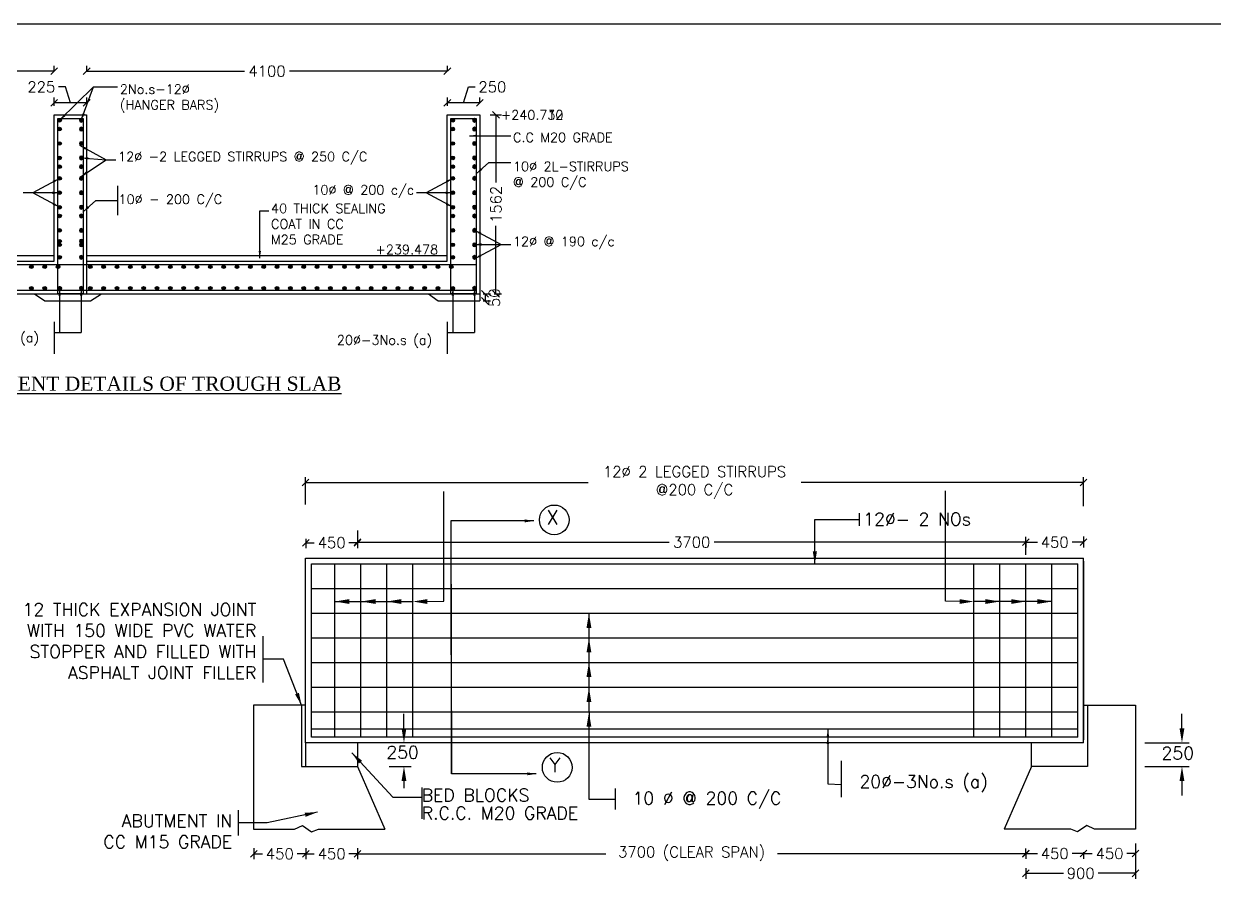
# Model space of a CAD drawing. Header units: inches. Extents: x 103704 to 195057, y -107980 to 89240.
# Drawn here: x 169005 to 185507, y -96407 to -84488 of the extents above; entities that cross this region are included whole.
import ezdxf
from ezdxf.enums import TextEntityAlignment as Align

# ---------------------------------------------------------------- set-up
doc = ezdxf.new("R2010")
doc.units = ezdxf.units.IN
doc.header["$LTSCALE"] = 100
doc.header["$MEASUREMENT"] = 0
doc.header["$PDMODE"] = 3
for name, color, linetype in [('Dim', 7, 'Continuous'), ('ren', 7, 'Continuous'), ('Text', 7, 'Continuous')]:
    doc.layers.add(name, color=color, linetype=linetype)
doc.styles.add('ARIAL', font='times.ttf')
doc.styles.add('ROMANS', font='romans')
doc.dimstyles.new('ISO-25', dxfattribs={"dimscale": 50, "dimtxt": 2.5, "dimasz": 2.5, "dimexe": 1.25, "dimexo": 0.625, "dimtad": 1, "dimtxsty": 'ROMANS', "dimcen": 2.5, "dimadec": 0, "dimazin": 0, "dimtfac": 1, "dimtmove": 0, "dimatfit": 3, "dimfxl": 1, "dimarcsym": 0})
doc.dimstyles.new('Raj-50', dxfattribs={"dimscale": 50, "dimtxt": 2, "dimasz": 1.25, "dimexe": 1, "dimexo": 0.625, "dimtad": 0, "dimtxsty": 'ROMANS', "dimblk": 'OBLIQUE', "dimcen": 1.25, "dimclrd": 256, "dimclre": 256, "dimclrt": 256, "dimadec": 0, "dimazin": 0, "dimtfac": 1, "dimtmove": 1, "dimatfit": 3, "dimfxl": 1, "dimlwd": -1, "dimlwe": -1, "dimarcsym": 0})
doc.dimstyles.new('Raj-75', dxfattribs={"dimscale": 75, "dimtxt": 2, "dimasz": 1.25, "dimexe": 1, "dimexo": 0.625, "dimtad": 0, "dimtxsty": 'ROMANS', "dimblk": 'OBLIQUE', "dimcen": 1.25, "dimclrd": 256, "dimclre": 256, "dimclrt": 256, "dimadec": 0, "dimazin": 0, "dimtfac": 1, "dimtmove": 1, "dimatfit": 3, "dimfxl": 1, "dimlwd": -1, "dimlwe": -1, "dimarcsym": 0})

# ---------------------------------------------------------------- blocks, each defined once
blk = doc.blocks.new('_Oblique')
at = {"color": 0, "linetype": 'ByBlock', "lineweight": -2}
blk.add_line((-0.5, -0.5), (0.5, 0.5), dxfattribs=at)
blk = doc.blocks.new('*D193')
at = {"layer": 'Defpoints', "color": 0, "transparency": 16777216}
for p in [(169426, -85583), (169876, -85627), (169426, -85673)]:
    blk.add_point(p, dxfattribs=at)
at = {"layer": 'Dim', "transparency": 16777216}
for p, q in [((169581, -85363), (169487, -85363)), ((169651, -85583), (169581, -85363)), ((169426, -85626), (169426, -85508)), ((169876, -85583), (169426, -85583)), ((169876, -85580), (169876, -85508))]:
    blk.add_line(p, q, dxfattribs=at)
at = {"layer": 'Dim', "transparency": 16777216, "xscale": 93.75, "yscale": 93.75, "zscale": 93.75, "rotation": 180}
blk.add_blockref('_Oblique', (169426, -85583), dxfattribs=at)
at = {"layer": 'Dim', "transparency": 16777216, "xscale": 93.75, "yscale": 93.75, "zscale": 93.75}
blk.add_blockref('_Oblique', (169876, -85583), dxfattribs=at)
at = {"layer": 'Dim', "transparency": 16777216, "insert": (169247, -85363), "char_height": 150, "attachment_point": 5, "style": 'ROMANS'}
blk.add_mtext('225', dxfattribs=at)
blk = doc.blocks.new('A$C499103CF')
at = {"ltscale": 5}
h = blk.add_hatch(color=256, dxfattribs=at)
edge = h.paths.add_edge_path()
edge.add_arc((0, 0), 25, 0, 360)
blk.add_circle((0, 0), 25, dxfattribs=at)
blk = doc.blocks.new('*D196')
at = {"layer": 'Defpoints', "color": 0, "transparency": 16777216}
for p in [(169426, -85145), (164426, -85190), (169426, -85190)]:
    blk.add_point(p, dxfattribs=at)
at = {"layer": 'Dim', "transparency": 16777216}
for p, q in [((164426, -85143), (164426, -85070)), ((164426, -85145), (166614, -85145)), ((169426, -85145), (167237, -85145)), ((169426, -85143), (169426, -85070))]:
    blk.add_line(p, q, dxfattribs=at)
at = {"layer": 'Dim', "transparency": 16777216, "xscale": 93.75, "yscale": 93.75, "zscale": 93.75, "rotation": 180}
blk.add_blockref('_Oblique', (164426, -85145), dxfattribs=at)
at = {"layer": 'Dim', "transparency": 16777216, "xscale": 93.75, "yscale": 93.75, "zscale": 93.75}
blk.add_blockref('_Oblique', (169426, -85145), dxfattribs=at)
at = {"layer": 'Dim', "transparency": 16777216, "insert": (166926, -85145), "char_height": 150, "attachment_point": 5, "style": 'ROMANS'}
blk.add_mtext('4100', dxfattribs=at)
blk = doc.blocks.new('*D197')
at = {"layer": 'Defpoints', "color": 0, "transparency": 16777216}
for p in [(174876, -85583), (175326, -85627), (174876, -85673)]:
    blk.add_point(p, dxfattribs=at)
at = {"layer": 'Dim', "transparency": 16777216}
for p, q in [((175101, -85583), (175167, -85363)), ((175167, -85363), (175260, -85363)), ((174876, -85626), (174876, -85508)), ((175326, -85583), (174876, -85583)), ((175326, -85580), (175326, -85508))]:
    blk.add_line(p, q, dxfattribs=at)
at = {"layer": 'Dim', "transparency": 16777216, "xscale": 93.75, "yscale": 93.75, "zscale": 93.75, "rotation": 180}
blk.add_blockref('_Oblique', (174876, -85583), dxfattribs=at)
at = {"layer": 'Dim', "transparency": 16777216, "xscale": 93.75, "yscale": 93.75, "zscale": 93.75}
blk.add_blockref('_Oblique', (175326, -85583), dxfattribs=at)
at = {"layer": 'Dim', "transparency": 16777216, "insert": (175500, -85363), "char_height": 150, "attachment_point": 5, "style": 'ROMANS'}
blk.add_mtext('250', dxfattribs=at)
blk = doc.blocks.new('*D189')
at = {"layer": 'Defpoints', "color": 0, "transparency": 16777216}
for p in [(174876, -85145), (169876, -85190), (174876, -85190)]:
    blk.add_point(p, dxfattribs=at)
at = {"layer": 'Dim', "transparency": 16777216}
for p, q in [((169876, -85143), (169876, -85070)), ((169876, -85145), (172064, -85145)), ((174876, -85145), (172687, -85145)), ((174876, -85143), (174876, -85070))]:
    blk.add_line(p, q, dxfattribs=at)
at = {"layer": 'Dim', "transparency": 16777216, "xscale": 93.75, "yscale": 93.75, "zscale": 93.75, "rotation": 180}
blk.add_blockref('_Oblique', (169876, -85145), dxfattribs=at)
at = {"layer": 'Dim', "transparency": 16777216, "xscale": 93.75, "yscale": 93.75, "zscale": 93.75}
blk.add_blockref('_Oblique', (174876, -85145), dxfattribs=at)
at = {"layer": 'Dim', "transparency": 16777216, "insert": (172376, -85145), "char_height": 150, "attachment_point": 5, "style": 'ROMANS'}
blk.add_mtext('4100', dxfattribs=at)
blk = doc.blocks.new('*D190')
at = {"layer": 'Defpoints', "color": 0, "transparency": 16777216}
for p in [(175326, -88232), (175326, -88332), (175398, -88332)]:
    blk.add_point(p, dxfattribs=at)
at = {"layer": 'Dim', "transparency": 16777216}
for p, q in [((175372, -88232), (175473, -88232)), ((175398, -88232), (175398, -88332)), ((175372, -88332), (175473, -88332))]:
    blk.add_line(p, q, dxfattribs=at)
at = {"layer": 'Dim', "transparency": 16777216, "xscale": 93.75, "yscale": 93.75, "zscale": 93.75}
for p, rotation in [((175398, -88232), 90), ((175398, -88332), 270)]:
    blk.add_blockref('_Oblique', p, dxfattribs=dict(at, rotation=rotation))
at = {"layer": 'Dim', "transparency": 16777216, "insert": (175528, -88287), "char_height": 150, "attachment_point": 5, "rotation": 90, "style": 'ROMANS'}
blk.add_mtext('50', dxfattribs=at)
blk = doc.blocks.new('*D198')
at = {"layer": 'Defpoints', "color": 0, "transparency": 16777216}
for p in [(175421, -85752), (175479, -88232), (175550, -88232)]:
    blk.add_point(p, dxfattribs=at)
at = {"layer": 'Dim', "transparency": 16777216}
for p, q in [((175468, -85752), (175625, -85752)), ((175550, -85752), (175550, -86691)), ((175550, -88232), (175550, -87292)), ((175525, -88232), (175625, -88232))]:
    blk.add_line(p, q, dxfattribs=at)
at = {"layer": 'Dim', "transparency": 16777216, "xscale": 93.75, "yscale": 93.75, "zscale": 93.75}
for p, rotation in [((175550, -85752), 90), ((175550, -88232), 270)]:
    blk.add_blockref('_Oblique', p, dxfattribs=dict(at, rotation=rotation))
at = {"layer": 'Dim', "transparency": 16777216, "insert": (175550, -86992), "char_height": 150, "attachment_point": 5, "rotation": 90, "style": 'ROMANS'}
blk.add_mtext('1562', dxfattribs=at)
blk = doc.blocks.new('*D206')
at = {"layer": 'Defpoints', "color": 0, "transparency": 16777216}
for p in [(172194, -95872), (172914, -95872), (172914, -95999)]:
    blk.add_point(p, dxfattribs=at)
at = {"layer": 'Dim', "transparency": 16777216}
for p, q in [((172194, -95919), (172194, -96074)), ((172194, -95999), (172314, -95999)), ((172914, -95999), (172793, -95999)), ((172914, -95919), (172914, -96074))]:
    blk.add_line(p, q, dxfattribs=at)
at = {"layer": 'Dim', "transparency": 16777216, "xscale": 93.75, "yscale": 93.75, "zscale": 93.75, "rotation": 180}
blk.add_blockref('_Oblique', (172194, -95999), dxfattribs=at)
at = {"layer": 'Dim', "transparency": 16777216, "xscale": 93.75, "yscale": 93.75, "zscale": 93.75}
blk.add_blockref('_Oblique', (172914, -95999), dxfattribs=at)
at = {"layer": 'Dim', "transparency": 16777216, "insert": (172554, -95999), "char_height": 150, "attachment_point": 5, "style": 'ROMANS'}
blk.add_mtext('450', dxfattribs=at)
blk = doc.blocks.new('*D207')
at = {"layer": 'Defpoints', "color": 0, "transparency": 16777216}
for p in [(173631, -95872), (172914, -95897), (173631, -95999)]:
    blk.add_point(p, dxfattribs=at)
at = {"layer": 'Dim', "transparency": 16777216}
for p, q in [((172914, -95944), (172914, -96074)), ((172914, -95999), (173032, -95999)), ((173631, -95999), (173512, -95999)), ((173631, -95919), (173631, -96074))]:
    blk.add_line(p, q, dxfattribs=at)
at = {"layer": 'Dim', "transparency": 16777216, "xscale": 93.75, "yscale": 93.75, "zscale": 93.75, "rotation": 180}
blk.add_blockref('_Oblique', (172914, -95999), dxfattribs=at)
at = {"layer": 'Dim', "transparency": 16777216, "xscale": 93.75, "yscale": 93.75, "zscale": 93.75}
blk.add_blockref('_Oblique', (173631, -95999), dxfattribs=at)
at = {"layer": 'Dim', "transparency": 16777216, "insert": (173272, -95999), "char_height": 150, "attachment_point": 5, "style": 'ROMANS'}
blk.add_mtext('450', dxfattribs=at)
blk = doc.blocks.new('*D208')
at = {"layer": 'Defpoints', "color": 0, "transparency": 16777216}
for p in [(183696, -91551), (182896, -91628), (183696, -91678)]:
    blk.add_point(p, dxfattribs=at)
at = {"layer": 'Dim', "transparency": 16777216}
for p, q in [((182896, -91675), (182896, -91753)), ((182896, -91678), (183056, -91678)), ((183696, -91678), (183536, -91678)), ((183696, -91598), (183696, -91753))]:
    blk.add_line(p, q, dxfattribs=at)
at = {"layer": 'Dim', "transparency": 16777216, "xscale": 93.75, "yscale": 93.75, "zscale": 93.75, "rotation": 180}
blk.add_blockref('_Oblique', (182896, -91678), dxfattribs=at)
at = {"layer": 'Dim', "transparency": 16777216, "xscale": 93.75, "yscale": 93.75, "zscale": 93.75}
blk.add_blockref('_Oblique', (183696, -91678), dxfattribs=at)
at = {"layer": 'Dim', "transparency": 16777216, "insert": (183296, -91678), "char_height": 150, "attachment_point": 5, "style": 'ROMANS'}
blk.add_mtext('450', dxfattribs=at)
blk = doc.blocks.new('*D209')
at = {"layer": 'Defpoints', "color": 0, "transparency": 16777216}
for p in [(182896, -95962), (183696, -95931), (183696, -95996)]:
    blk.add_point(p, dxfattribs=at)
at = {"layer": 'Dim', "transparency": 16777216}
for p, q in [((182896, -95996), (183056, -95996)), ((182896, -96008), (182896, -96071)), ((183696, -95996), (183536, -95996)), ((183696, -95978), (183696, -96071))]:
    blk.add_line(p, q, dxfattribs=at)
at = {"layer": 'Dim', "transparency": 16777216, "xscale": 93.75, "yscale": 93.75, "zscale": 93.75, "rotation": 180}
blk.add_blockref('_Oblique', (182896, -95996), dxfattribs=at)
at = {"layer": 'Dim', "transparency": 16777216, "xscale": 93.75, "yscale": 93.75, "zscale": 93.75}
blk.add_blockref('_Oblique', (183696, -95996), dxfattribs=at)
at = {"layer": 'Dim', "transparency": 16777216, "insert": (183296, -95996), "char_height": 150, "attachment_point": 5, "style": 'ROMANS'}
blk.add_mtext('450', dxfattribs=at)
blk = doc.blocks.new('*D210')
at = {"layer": 'Defpoints', "color": 0, "transparency": 16777216}
for p in [(173631, -91468), (182896, -91678), (182896, -91900)]:
    blk.add_point(p, dxfattribs=at)
at = {"layer": 'Dim', "transparency": 16777216}
for p, q in [((173631, -91515), (173631, -91753)), ((173631, -91678), (177952, -91678)), ((182896, -91678), (178575, -91678)), ((182896, -91853), (182896, -91603))]:
    blk.add_line(p, q, dxfattribs=at)
at = {"layer": 'Dim', "transparency": 16777216, "xscale": 93.75, "yscale": 93.75, "zscale": 93.75, "rotation": 180}
blk.add_blockref('_Oblique', (173631, -91678), dxfattribs=at)
at = {"layer": 'Dim', "transparency": 16777216, "xscale": 93.75, "yscale": 93.75, "zscale": 93.75}
blk.add_blockref('_Oblique', (182896, -91678), dxfattribs=at)
at = {"layer": 'Dim', "transparency": 16777216, "insert": (178263, -91678), "char_height": 150, "attachment_point": 5, "style": 'ROMANS'}
blk.add_mtext('3700', dxfattribs=at)
blk = doc.blocks.new('*D211')
at = {"layer": 'Defpoints', "color": 0, "transparency": 16777216}
for p in [(172914, -91582), (173631, -91582), (173631, -91685)]:
    blk.add_point(p, dxfattribs=at)
at = {"layer": 'Dim', "transparency": 16777216}
for p, q in [((172914, -91629), (172914, -91760)), ((172914, -91685), (173032, -91685)), ((173631, -91685), (173512, -91685)), ((173631, -91629), (173631, -91760))]:
    blk.add_line(p, q, dxfattribs=at)
at = {"layer": 'Dim', "transparency": 16777216, "xscale": 93.75, "yscale": 93.75, "zscale": 93.75, "rotation": 180}
blk.add_blockref('_Oblique', (172914, -91685), dxfattribs=at)
at = {"layer": 'Dim', "transparency": 16777216, "xscale": 93.75, "yscale": 93.75, "zscale": 93.75}
blk.add_blockref('_Oblique', (173631, -91685), dxfattribs=at)
at = {"layer": 'Dim', "transparency": 16777216, "insert": (173272, -91685), "char_height": 150, "attachment_point": 5, "style": 'ROMANS'}
blk.add_mtext('450', dxfattribs=at)
blk = doc.blocks.new('*D212')
at = {"layer": 'Defpoints', "color": 0, "transparency": 16777216}
for p in [(184416, -95811), (183696, -95931), (184416, -95996)]:
    blk.add_point(p, dxfattribs=at)
at = {"layer": 'Dim', "transparency": 16777216}
for p, q in [((184416, -95858), (184416, -96071)), ((183696, -95978), (183696, -96071)), ((183696, -95996), (183816, -95996)), ((184416, -95996), (184296, -95996))]:
    blk.add_line(p, q, dxfattribs=at)
at = {"layer": 'Dim', "transparency": 16777216, "xscale": 93.75, "yscale": 93.75, "zscale": 93.75, "rotation": 180}
blk.add_blockref('_Oblique', (183696, -95996), dxfattribs=at)
at = {"layer": 'Dim', "transparency": 16777216, "xscale": 93.75, "yscale": 93.75, "zscale": 93.75}
blk.add_blockref('_Oblique', (184416, -95996), dxfattribs=at)
at = {"layer": 'Dim', "transparency": 16777216, "insert": (184056, -95996), "char_height": 150, "attachment_point": 5, "style": 'ROMANS'}
blk.add_mtext('450', dxfattribs=at)
blk = doc.blocks.new('*D213')
at = {"layer": 'Defpoints', "color": 0, "transparency": 16777216}
for p in [(173631, -95999), (182896, -95999), (182896, -96063)]:
    blk.add_point(p, dxfattribs=at)
at = {"layer": 'Dim', "transparency": 16777216}
for p, q in [((173631, -95999), (177074, -95999)), ((182896, -95999), (179453, -95999)), ((182896, -96016), (182896, -95924)), ((173631, -96046), (173631, -96074))]:
    blk.add_line(p, q, dxfattribs=at)
at = {"layer": 'Dim', "transparency": 16777216, "xscale": 93.75, "yscale": 93.75, "zscale": 93.75, "rotation": 180}
blk.add_blockref('_Oblique', (173631, -95999), dxfattribs=at)
at = {"layer": 'Dim', "transparency": 16777216, "xscale": 93.75, "yscale": 93.75, "zscale": 93.75}
blk.add_blockref('_Oblique', (182896, -95999), dxfattribs=at)
at = {"layer": 'Dim', "transparency": 16777216, "insert": (178263, -95999), "char_height": 150, "attachment_point": 5, "style": 'ROMANS'}
blk.add_mtext('3700 (CLEAR SPAN)', dxfattribs=at)
blk = doc.blocks.new('*D214')
at = {"layer": 'Defpoints', "color": 0, "transparency": 16777216}
for p in [(184416, -95988), (182896, -96152), (184416, -96270)]:
    blk.add_point(p, dxfattribs=at)
at = {"layer": 'Dim', "transparency": 16777216}
for p, q in [((184416, -96035), (184416, -96345)), ((182896, -96199), (182896, -96345)), ((182896, -96270), (183416, -96270)), ((184416, -96270), (183896, -96270))]:
    blk.add_line(p, q, dxfattribs=at)
at = {"layer": 'Dim', "transparency": 16777216, "xscale": 93.75, "yscale": 93.75, "zscale": 93.75, "rotation": 180}
blk.add_blockref('_Oblique', (182896, -96270), dxfattribs=at)
at = {"layer": 'Dim', "transparency": 16777216, "xscale": 93.75, "yscale": 93.75, "zscale": 93.75}
blk.add_blockref('_Oblique', (184416, -96270), dxfattribs=at)
at = {"layer": 'Dim', "transparency": 16777216, "insert": (183656, -96270), "char_height": 150, "attachment_point": 5, "style": 'ROMANS'}
blk.add_mtext('900', dxfattribs=at)
blk = doc.blocks.new('*D215')
at = {"layer": 'Defpoints', "color": 0, "transparency": 16777216}
for p in [(172911, -90850), (172911, -91200), (183696, -91225)]:
    blk.add_point(p, dxfattribs=at)
at = {"layer": 'Dim', "transparency": 16777216}
for p, q in [((172911, -91153), (172911, -90775)), ((172911, -90850), (176828, -90850)), ((183696, -90850), (179779, -90850)), ((183696, -91178), (183696, -90775))]:
    blk.add_line(p, q, dxfattribs=at)
at = {"layer": 'Dim', "transparency": 16777216, "xscale": 93.75, "yscale": 93.75, "zscale": 93.75, "rotation": 180}
blk.add_blockref('_Oblique', (172911, -90850), dxfattribs=at)
at = {"layer": 'Dim', "transparency": 16777216, "xscale": 93.75, "yscale": 93.75, "zscale": 93.75}
blk.add_blockref('_Oblique', (183696, -90850), dxfattribs=at)
at = {"layer": 'Dim', "transparency": 16777216, "insert": (178303, -90850), "char_height": 150, "attachment_point": 5, "style": 'ROMANS'}
blk.add_mtext('12%%C 2 LEGGED STIRRUPS\\P@200 C/C ', dxfattribs=at)

msp = doc.modelspace()

# ---------------------------------------------------------------- linework, layer by layer
at = {"color": 7, "ltscale": 5}
for p, q in [((169425.619, -87781.584), (169425.619, -85751.584)), ((169425.619, -85751.584), (169875.619, -85751.584)), ((169425.619, -87781.584), (169425.619, -85751.584)), ((169875.619, -85751.584), (169875.619, -88231.584)), ((174875.619, -87781.584), (174875.619, -85751.584)), ((174875.619, -85751.584), (175325.619, -85751.584)), ((174875.619, -87781.584), (174875.619, -85751.584)), ((175325.619, -85751.584), (175325.619, -88231.584)), ((164425.619, -87701.584), (169425.619, -87701.584)), ((164425.619, -87781.584), (169425.619, -87781.584)), ((169875.619, -87701.584), (174875.619, -87701.584)), ((169875.619, -87781.584), (174875.619, -87781.584)), ((163975.619, -88231.584), (169875.619, -88231.584)), ((169425.619, -88231.584), (175325.619, -88231.584))]:
    msp.add_line(p, q, dxfattribs=at)
at = {"color": 0}
for p, q in [((172910.713, -94459.926), (172910.713, -91899.926)), ((172910.713, -91899.926), (183696.168, -91899.926)), ((172910.713, -91899.926), (183696.168, -91899.926)), ((183696.168, -94459.926), (183696.168, -91899.926)), ((183696.168, -91939.926), (183696.168, -94419.926)), ((172190.713, -93939.926), (172190.713, -94788.728)), ((172915.694, -93939.926), (172190.713, -93939.926)), ((172855.883, -93939.926), (172855.883, -94788.728)), ((183691.188, -93939.926), (184416.168, -93939.926)), ((183750.998, -93939.926), (183750.998, -94788.728)), ((184416.168, -93939.926), (184416.168, -94788.728)), ((183696.168, -94459.926), (172910.713, -94459.926)), ((172910.713, -94459.926), (172910.713, -94788.728)), ((173630.713, -94459.926), (173630.713, -94788.728)), ((172190.713, -94788.728), (172190.713, -95658.106)), ((172855.883, -94788.728), (173630.713, -94788.728)), ((173630.713, -94788.728), (174009.731, -95659.191)), ((182976.168, -94788.728), (182597.15, -95659.191)), ((183750.998, -94788.728), (182976.168, -94788.728)), ((184416.168, -94788.728), (184416.168, -95658.106)), ((172190.713, -95658.106), (172759.248, -95659.191)), ((172759.248, -95659.191), (172865.875, -95605.449)), ((172865.875, -95605.449), (172994.283, -95694.048)), ((172994.283, -95694.048), (173089.769, -95659.191)), ((173089.769, -95659.191), (174009.731, -95659.191)), ((183517.113, -95659.191), (182597.15, -95659.191)), ((183612.598, -95694.048), (183517.113, -95659.191)), ((183741.006, -95605.449), (183612.598, -95694.048)), ((183847.633, -95659.191), (183741.006, -95605.449)), ((184416.168, -95658.106), (183847.633, -95659.191))]:
    msp.add_line(p, q, dxfattribs=at)
at = {"color": 0, "ltscale": 5}
msp.add_line((182976.168, -94788.728), (182976.168, -94459.926), dxfattribs=at)
at = {"color": 7}
msp.add_lwpolyline([(195056.548, -107979.679), (150574.81, -107979.679), (150574.81, -84487.808), (195056.548, -84487.808)], close=True, dxfattribs=at)
at = {"layer": 'Dim'}
for p, q in [((170304.985, -86736.416), (170304.985, -87143.621)), ((169154.089, -88231.584), (169297.825, -88331.584)), ((169928.855, -88331.584), (170083.107, -88231.584)), ((174614.484, -88231.584), (174749.35, -88331.584)), ((175325.619, -88231.584), (175325.619, -88331.584)), ((169297.825, -88331.584), (169928.855, -88331.584)), ((174749.35, -88331.584), (175325.619, -88331.584)), ((174825.259, -92497.5), (174825.259, -90976.547)), ((181781.623, -92497.5), (181781.623, -90965.832)), ((180590.243, -91449.719), (180590.243, -91274.349)), ((174597.203, -92500.391), (174825.259, -92497.5)), ((182009.678, -92500.391), (181781.623, -92497.5)), ((172321.619, -93624.352), (172321.619, -92979.923)), ((176838.973, -93893.829), (176841.863, -94173.701)), ((174274.672, -94259.926), (174274.672, -94059.926)), ((185060.126, -94259.926), (185060.126, -94059.926)), ((176838.973, -94235.961), (176838.973, -95243.875)), ((184546.168, -94459.926), (185160.126, -94459.926)), ((180340.869, -95215.452), (180340.869, -94711.515)), ((174067.693, -94788.728), (174374.672, -94788.728)), ((184546.168, -94788.728), (185160.126, -94788.728)), ((174274.672, -94988.728), (174274.672, -95088.728)), ((185060.126, -94988.728), (185060.126, -95188.728)), ((174520.028, -95080.613), (174520.028, -95512.073)), ((177202.102, -95095.37), (177202.102, -95383.694)), ((176838.973, -95243.875), (177202.102, -95243.875)), ((171979.205, -95744.497), (171979.205, -95396.134))]:
    msp.add_line(p, q, dxfattribs=at)
at = {"layer": 'Dim', "color": 7, "ltscale": 5}
for p, q in [((169423.157, -88620.383), (169423.157, -89063.14)), ((174873.157, -88620.383), (174873.157, -89063.14))]:
    msp.add_line(p, q, dxfattribs=at)
at = {"layer": 'Dim', "color": 7}
for p, q in [((169423.157, -88770.969), (169800.619, -88770.969)), ((174873.157, -88770.969), (175250.619, -88770.969))]:
    msp.add_line(p, q, dxfattribs=at)
at = {"layer": 'Dim'}
for points in [[(173517.203, -92500.391), (174037.203, -92500.391), (174397.203, -92500.391)], [(183056.168, -92500.391), (182536.168, -92500.391), (182176.168, -92500.391)], [(176838.973, -92865.646), (176838.973, -93385.646), (176838.973, -93745.646)], [(180151.864, -94273.032), (180151.629, -95030.077), (180340.869, -95038.397)]]:
    msp.add_lwpolyline(points, dxfattribs=at)
for centre in [(176358.236, -91368.235), (176399.543, -94800.446)]:
    msp.add_circle(centre, 206.457, dxfattribs=at)
for points in [[(173517.203, -92533.724), (173317.203, -92500.391), (173517.203, -92467.057)], [(173880.939, -92533.724), (173680.939, -92500.391), (173880.939, -92467.057)], [(174237.203, -92533.724), (174037.203, -92500.391), (174237.203, -92467.057)], [(174597.203, -92533.724), (174397.203, -92500.391), (174597.203, -92467.057)], [(181976.168, -92533.724), (182176.168, -92500.391), (181976.168, -92467.057)], [(182336.168, -92533.724), (182536.168, -92500.391), (182336.168, -92467.057)], [(182692.432, -92533.724), (182892.432, -92500.391), (182692.432, -92467.057)], [(183056.168, -92533.724), (183256.168, -92500.391), (183056.168, -92467.057)], [(176805.64, -92865.646), (176838.973, -92665.646), (176872.306, -92865.646)], [(176805.64, -93206.352), (176838.973, -93006.352), (176872.306, -93206.352)], [(176805.64, -93545.344), (176838.973, -93345.344), (176872.306, -93545.344)], [(176805.64, -93893.829), (176838.973, -93693.829), (176872.306, -93893.829)], [(176805.64, -94235.961), (176838.973, -94035.961), (176872.306, -94235.961)], [(174241.338, -94259.926), (174308.005, -94259.926), (174274.672, -94459.926)], [(180132.791, -94476.642), (180149.457, -94376.642), (180166.124, -94476.642)], [(180134.9, -94371.25), (180151.567, -94271.25), (180168.233, -94371.25)], [(185026.793, -94259.926), (185093.46, -94259.926), (185060.126, -94459.926)], [(174241.338, -94988.728), (174308.005, -94988.728), (174274.672, -94788.728)], [(185026.793, -94988.728), (185093.46, -94988.728), (185060.126, -94788.728)]]:
    msp.add_solid(points, dxfattribs=at)
at = {"layer": 'ren', "color": 7, "ltscale": 5}
for p, q in [((164025.619, -87828.469), (169825.619, -87828.469)), ((169475.619, -87828.469), (175275.619, -87828.469)), ((164025.619, -88183.281), (169825.619, -88183.281)), ((169475.619, -88183.281), (175275.619, -88183.281))]:
    msp.add_line(p, q, dxfattribs=at)
at = {"layer": 'ren', "ltscale": 5}
for p, q in [((172990.713, -94379.926), (172990.713, -91979.926)), ((172990.713, -91979.926), (183616.168, -91979.926)), ((173317.203, -94379.926), (173317.203, -91979.926)), ((173677.203, -94379.926), (173677.203, -91979.926)), ((174037.203, -94379.926), (174037.203, -91979.926)), ((174397.203, -94379.926), (174397.203, -91979.926)), ((182176.168, -94379.926), (182176.168, -91979.926)), ((182536.168, -94379.926), (182536.168, -91979.926)), ((182896.168, -94379.926), (182896.168, -91979.926)), ((183256.168, -94379.926), (183256.168, -91979.926)), ((183616.168, -94379.926), (183616.168, -91979.926)), ((183616.168, -92322.79), (172990.713, -92322.79)), ((183616.168, -92665.646), (172990.713, -92665.646)), ((183616.168, -93008.502), (172990.713, -93008.502)), ((183616.168, -93351.358), (172990.713, -93351.358)), ((183616.168, -93694.214), (172990.713, -93694.214)), ((183616.168, -94037.07), (172990.713, -94037.07)), ((183616.168, -94273.032), (172990.713, -94273.032)), ((183616.168, -94379.926), (172990.713, -94379.926))]:
    msp.add_line(p, q, dxfattribs=at)
at = {"layer": 'ren', "color": 7, "ltscale": 5}
for points in [[(169475.619, -88231.584), (169475.619, -85801.584), (169825.619, -85801.584), (169825.619, -88231.584)], [(174925.619, -88231.584), (174925.619, -85801.584), (175275.619, -85801.584), (175275.619, -88231.584)]]:
    msp.add_lwpolyline(points, close=True, dxfattribs=at)

# ---------------------------------------------------------------- block references
for p in [(169500.619, -85826.584), (174950.619, -85826.584), (169500.619, -85947.925), (174950.619, -85947.925), (169500.619, -86147.925), (174950.619, -86147.925), (169500.619, -86347.925), (169500.619, -86469.733), (174950.619, -86347.925), (174950.619, -86469.733), (169500.619, -86631.482), (174950.619, -86631.482), (169500.619, -86831.482), (174950.619, -86831.482), (169500.619, -87031.482), (169500.619, -87153.29), (174950.619, -87031.482), (174950.619, -87153.29), (169500.619, -87353.29), (174950.619, -87353.29), (169500.619, -87502.635), (169500.619, -87553.29), (174950.619, -87553.29), (169500.619, -87726.584), (169500.619, -87726.584), (174950.619, -87726.584), (169110.127, -87856.584), (169295.127, -87856.584), (169480.127, -87856.584), (169925.619, -87856.584), (170110.619, -87856.584), (170295.619, -87856.584), (170480.619, -87856.584), (170665.619, -87856.584), (170850.619, -87856.584), (171035.619, -87856.584), (171220.619, -87856.584), (171405.619, -87856.584), (171590.619, -87856.584), (171775.619, -87856.584), (171960.619, -87856.584), (172145.619, -87856.584), (172330.619, -87856.584), (172515.619, -87856.584), (172700.619, -87856.584), (172885.619, -87856.584), (173070.619, -87856.584), (173255.619, -87856.584), (173450.127, -87856.584), (173635.127, -87856.584), (173820.127, -87856.584), (174005.127, -87856.584), (174190.127, -87856.584), (174375.127, -87856.584), (174560.127, -87856.584), (174745.127, -87856.584), (174930.127, -87856.584), (169110.127, -88156.584), (169295.127, -88156.584), (169500.619, -88156.584), (169503.744, -88156.584), (169925.619, -88156.584), (170110.619, -88156.584), (170295.619, -88156.584), (170480.619, -88156.584), (170665.619, -88156.584), (170850.619, -88156.584), (171035.619, -88156.584), (171220.619, -88156.584), (171405.619, -88156.584), (171590.619, -88156.584), (171775.619, -88156.584), (171960.619, -88156.584), (172145.619, -88156.584), (172330.619, -88156.584), (172515.619, -88156.584), (172700.619, -88156.584), (172885.619, -88156.584), (173070.619, -88156.584), (173255.619, -88156.584), (173450.127, -88156.584), (173635.127, -88156.584), (173820.127, -88156.584), (174005.127, -88156.584), (174190.127, -88156.584), (174375.127, -88156.584), (174560.127, -88156.584), (174745.127, -88156.584), (174950.619, -88156.584)]:
    msp.add_blockref('A$C499103CF', p, dxfattribs=at)
at = {"layer": 'ren', "color": 7, "ltscale": 5, "xscale": -1}
for p in [(169800.619, -85826.584), (175250.619, -85826.584), (169800.619, -85947.925), (175250.619, -85947.925), (169800.619, -86147.925), (175250.619, -86147.925), (169800.619, -86347.925), (169800.619, -86469.733), (175250.619, -86347.925), (175250.619, -86469.733), (169800.619, -86631.482), (175250.619, -86631.482), (169800.619, -86831.482), (175250.619, -86831.482), (169800.619, -87031.482), (169800.619, -87153.29), (175250.619, -87031.482), (175250.619, -87153.29), (169800.619, -87353.29), (175250.619, -87353.29), (169800.619, -87502.635), (169800.619, -87553.29), (175250.619, -87553.29), (169800.619, -87726.584), (169800.619, -87726.584), (175250.619, -87726.584), (169800.619, -88156.584), (169800.619, -88156.584), (175250.619, -88156.584)]:
    msp.add_blockref('A$C499103CF', p, dxfattribs=at)

# ---------------------------------------------------------------- texts
at = {"color": 7, "linetype": 'Continuous', "insert": (170207.757, -89380.938), "char_height": 196.5598, "attachment_point": 2, "style": 'ARIAL'}
msp.add_mtext('{\\LREINFORCEMENT DETAILS OF TROUGH SLAB}', dxfattribs=at)
at = {"layer": 'Dim', "color": 7, "ltscale": 5, "style": 'ROMANS'}
for s in ['+240.730', '+240.712']:
    msp.add_text(s, height=130, dxfattribs=at).set_placement((175616.664, -85751.584), align=Align.MIDDLE_LEFT)
msp.add_text('+239.478', height=130, dxfattribs=at).set_placement((174313.663, -87722.97), align=Align.BOTTOM_CENTER)
at = {"layer": 'Dim', "color": 7, "ltscale": 5, "char_height": 130, "style": 'ROMANS'}
for s, insert, attachment_point in [('2No.s-12%%C\\P(HANGER BARS)', (170336.235, -85719.667), 7), ('C.C M20 GRADE', (175786.235, -86128.159), 7), ('12%%C -2 LEGGED STIRRUPS @ 250 C/C', (170311.856, -86438.156), 7), ('10%%C 2L-STIRRUPS\\P@ 200 C/C', (175786.235, -86790.856), 7), ('10%%C @ 200 c/c', (174415.003, -86899.735), 9), ('10%%C - 200 C/C', (170317.703, -87029.504), 7), ('40 THICK SEALING \\PCOAT IN CC\\PM25 GRADE', (172431.786, -87546.376), 7), ('12%%C @ 190 c/c', (175786.235, -87614.028), 7), ('20%%C-3No.s (a)', (167894.83, -88948.779), 7), ('20%%C-3No.s (a)', (173344.83, -88981.655), 7)]:
    msp.add_mtext(s, dxfattribs=dict(at, insert=insert, attachment_point=attachment_point))
at = {"layer": 'Dim', "char_height": 200, "attachment_point": 1, "style": 'ROMANS'}
for s, insert in [('{\\Fsimplex.shx;X}', (176247.78, -91233.988)), ('{\\Fsimplex.shx;Y}', (176289.087, -94666.199))]:
    msp.add_mtext(s, dxfattribs=dict(at, insert=insert))
at = {"layer": 'Text', "style": 'ROMANS'}
for s, p in [('BED BLOCKS', (174520.923, -95272.982)), ('R.C.C. M20 GRADE', (174520.923, -95521.996))]:
    msp.add_text(s, height=175, dxfattribs=at).set_placement(p)
at = {"layer": 'Text', "char_height": 175, "style": 'ROMANS'}
for s, insert, attachment_point in [('{\\Fsimplex|c0;12%%C- 2 NOs}', (180642.785, -91270.487), 1), ('{\\Fsimplex|c0;12 THICK EXPANSION JOINT\\PWITH 150 WIDE PVC WATER\\PSTOPPER AND FILLED WITH\\PASPHALT JOINT FILLER}', (172227.437, -93574.66), 9), ('250', (174480.465, -94679.225), 9), ('250', (185226.706, -94689.393), 9), ('20%%C-3No.s (a)', (182367.102, -95144.279), 9), ('{\\Fsimplex|c0;10 %%C @ 200 C/C}', (179505.817, -95374.969), 9), ('{\\Fsimplex.shx|c1;ABUTMENT IN\\PCC M1\\Fsimplex.shx|c0;5\\Fsimplex.shx|c1; GRADE}', (171892.183, -95454.743), 3)]:
    msp.add_mtext(s, dxfattribs=dict(at, insert=insert, attachment_point=attachment_point))

# ---------------------------------------------------------------- dimensions: what is measured, and where the dimension line sits
at = {"layer": 'Dim', "color": 7}
for base, p1, p2, picture, middle in [((169425.619, -85144.955), (164425.619, -85189.59), (169425.619, -85189.59), '*D196', (166925.619, -85144.955)), ((174875.619, -85144.955), (169875.619, -85189.59), (174875.619, -85189.59), '*D189', (172375.619, -85144.955))]:
    dim = msp.add_linear_dim(base=base, p1=p1, p2=p2, text='4100', dimstyle='Raj-75', override={"dimfxl": 150}, dxfattribs=at)
    dim.commit()
    dim.dimension.update_dxf_attribs({"geometry": picture, "text_midpoint": middle})
dim = msp.add_linear_dim(base=(169425.619, -85583.223), p1=(169875.619, -85626.778), p2=(169425.619, -85673.332), angle=180, text='225', dimstyle='Raj-75', override={"dimfxl": 150}, dxfattribs=at)
dim.commit()
dim.dimension.update_dxf_attribs({"geometry": '*D193', "text_midpoint": (169440.055, -85362.91), "dimtype": 160})
for base, p1, p2, angle, text, picture, middle in [((174875.619, -85583.223), (175325.619, -85626.778), (174875.619, -85673.332), 180, '250', '*D197', (175307.337, -85362.91)), ((175550.336, -88231.584), (175420.738, -85751.584), (175478.603, -88231.584), 90, '1562', '*D198', (175550.336, -86991.584))]:
    dim = msp.add_linear_dim(base=base, p1=p1, p2=p2, angle=angle, text=text, dimstyle='Raj-75', override={"dimfxl": 150}, dxfattribs=at)
    dim.commit()
    dim.dimension.update_dxf_attribs({"geometry": picture, "text_midpoint": middle})
at = {"layer": 'Dim'}
dim = msp.add_linear_dim(base=(175398.265, -88331.584), p1=(175325.619, -88231.584), p2=(175325.619, -88331.584), angle=90, text='50', dimstyle='Raj-75', override={"dimtxt": 2, "dimfxl": 150}, dxfattribs=at)
dim.commit()
dim.dimension.update_dxf_attribs({"geometry": '*D190', "text_midpoint": (175527.75, -88287.442), "dimtype": 160})
for base, p1, p2, text, picture, middle in [((172910.713, -90850.456), (183696.168, -91225.131), (172910.713, -91199.739), '12%%C 2 LEGGED STIRRUPS\\P@200 C/C ', '*D215', (178303.441, -90850.456)), ((173630.713, -91685.166), (172913.643, -91581.702), (173630.713, -91581.702), '450', '*D211', (173272.178, -91685.166)), ((182896.168, -91677.712), (173630.713, -91467.917), (182896.168, -91899.926), '3700', '*D210', (178263.441, -91677.712)), ((183696.168, -91677.712), (182896.168, -91627.712), (183696.168, -91550.811), '450', '*D208', (183296.168, -91677.712)), ((182896.168, -95998.678), (173630.713, -95998.678), (182896.168, -96063.363), '3700 (CLEAR SPAN)', '*D213', (178263.441, -95998.678)), ((172913.643, -95998.678), (172193.643, -95871.777), (172913.643, -95871.777), '450', '*D206', (172553.643, -95998.678)), ((173630.713, -95998.678), (172913.643, -95896.777), (173630.713, -95871.777), '450', '*D207', (173272.178, -95998.678)), ((184416.168, -95995.959), (183696.168, -95930.716), (184416.168, -95810.701), '450', '*D212', (184056.168, -95995.959)), ((183696.168, -95995.959), (182896.168, -95961.526), (183696.168, -95930.716), '450', '*D209', (183296.168, -95995.959)), ((184416.168, -96269.755), (182896.168, -96152.097), (184416.168, -95987.626), '900', '*D214', (183656.168, -96269.755))]:
    dim = msp.add_linear_dim(base=base, p1=p1, p2=p2, text=text, dimstyle='Raj-75', override={"dimfxl": 150}, dxfattribs=at)
    dim.commit()
    dim.dimension.update_dxf_attribs({"geometry": picture, "text_midpoint": middle})

# ---------------------------------------------------------------- leaders
at = {"layer": 'Dim', "color": 7, "ltscale": 5, "annotation_type": 0, "has_hookline": 1, "hookline_direction": 1, "horizontal_direction": (-1, 0, 0)}
msp.add_leader([(169500.619, -85826.584), (169970.004, -85363.943), (170304.985, -85363.943)], dimstyle='Raj-50', override={"dimasz": 2, "dimgap": 0.625, "dimtad": 0}, dxfattribs=at)
at = {"layer": 'Dim', "color": 7, "ltscale": 5}
for points in [[(169800.619, -85826.584), (169970.004, -85363.943)], [(169776.24, -86172.917), (170146.334, -86372.917)], [(169800.619, -86347.925), (170146.334, -86372.917)], [(169500.619, -86631.482), (169130.525, -86831.482)], [(174950.619, -86631.482), (174580.525, -86831.482)], [(169500.619, -86831.482), (169130.525, -86831.482)], [(174950.619, -86831.482), (174580.525, -86831.482)], [(175250.619, -87348.79), (175620.713, -87548.79)], [(175250.619, -87548.79), (175620.713, -87548.79)], [(169500.619, -88156.584), (169500.619, -88770.969)], [(169800.619, -88156.584), (169800.619, -88770.969)], [(174950.619, -88156.584), (174950.619, -88770.969)], [(175250.619, -88156.584), (175250.619, -88770.969)]]:
    msp.add_leader(points, dimstyle='Raj-50', override={"dimasz": 2, "dimgap": 0.625, "dimtad": 0}, dxfattribs=at)
at = {"layer": 'Dim', "color": 7, "ltscale": 5, "annotation_type": 0, "has_hookline": 1}
for points, hookline_direction in [([(175183.454, -86041.299), (175754.985, -86041.299)], 0), ([(169791.011, -86608.402), (170146.334, -86372.917), (170280.606, -86372.917)], 0), ([(175275.619, -86569.241), (175451.215, -86412.019), (175754.985, -86412.019)], 0), ([(169500.619, -87031.482), (169130.525, -86831.482), (168996.253, -86831.482)], 1), ([(169825.619, -87097.241), (170001.215, -86940.019), (170304.985, -86940.019)], 0), ([(174950.619, -87031.482), (174580.525, -86831.482), (174446.253, -86831.482)], 1), ([(172276.132, -87738.604), (172276.132, -87082.363), (172400.536, -87082.363)], 0), ([(175250.619, -87748.79), (175620.713, -87548.79), (175754.985, -87548.79)], 0)]:
    msp.add_leader(points, dimstyle='Raj-50', override={"dimasz": 2, "dimgap": 0.625, "dimtad": 0}, dxfattribs=dict(at, hookline_direction=hookline_direction))
at = {"layer": 'Dim'}
for points, override in [([(176074.117, -91382.386), (174926.493, -91382.386), (174933.144, -94890.35)], {"dimgap": 0.625, "dimtad": 0}), ([(179970.638, -91979.926), (179970.638, -91362.034), (180590.243, -91362.034)], {"dimasz": 3.5, "dimtad": 0}), ([(176107.714, -94890.35), (174933.144, -94890.35), (174927.755, -91600.225)], {"dimgap": 0.625, "dimtad": 0}), ([(173317.203, -92500.391), (173677.203, -92500.391), (174037.203, -92500.391)], {"dimgap": 0.625, "dimtad": 0}), ([(183256.168, -92500.391), (182896.168, -92500.391), (182536.168, -92500.391)], {"dimgap": 0.625, "dimtad": 0}), ([(176838.973, -92665.646), (176838.973, -93025.646), (176838.973, -93385.646)], {"dimgap": 0.625, "dimtad": 0}), ([(172855.883, -93939.926), (172602.543, -93302.138), (172321.619, -93302.138)], {"dimasz": 3.5, "dimtad": 0}), ([(173553.719, -94599.073), (174121.12, -95213.204), (174520.028, -95213.204)], {"dimasz": 3.5, "dimgap": 0.625, "dimtad": 0}), ([(173075.52, -95421.893), (172378.113, -95570.315), (171979.205, -95570.315)], {"dimasz": 3.5, "dimtad": 0})]:
    msp.add_leader(points, dimstyle='ISO-25', override=override, dxfattribs=at)

doc.saveas('drawing.dxf')
